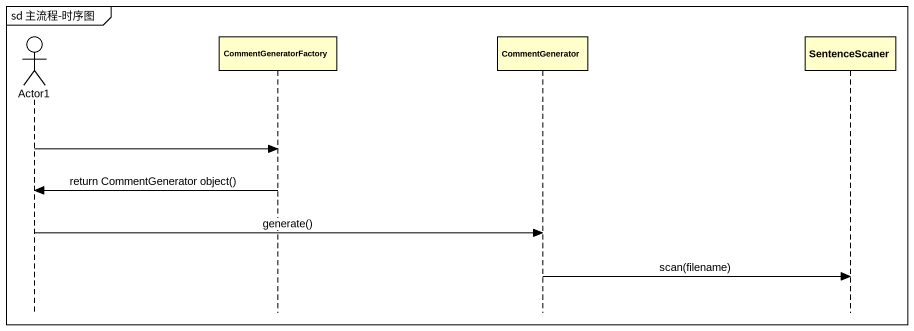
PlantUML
@startuml
mainframe sd 主流程-时序图
hide footbox
actor Actor1
participant CommentGeneratorFactory
participant CommentGenerator
participant SentenceScaner

Actor1 -> CommentGeneratorFactory
CommentGeneratorFactory -> Actor1 : return CommentGenerator object()
Actor1 -> CommentGenerator : generate()
CommentGenerator -> SentenceScaner : scan(filename)
@enduml
